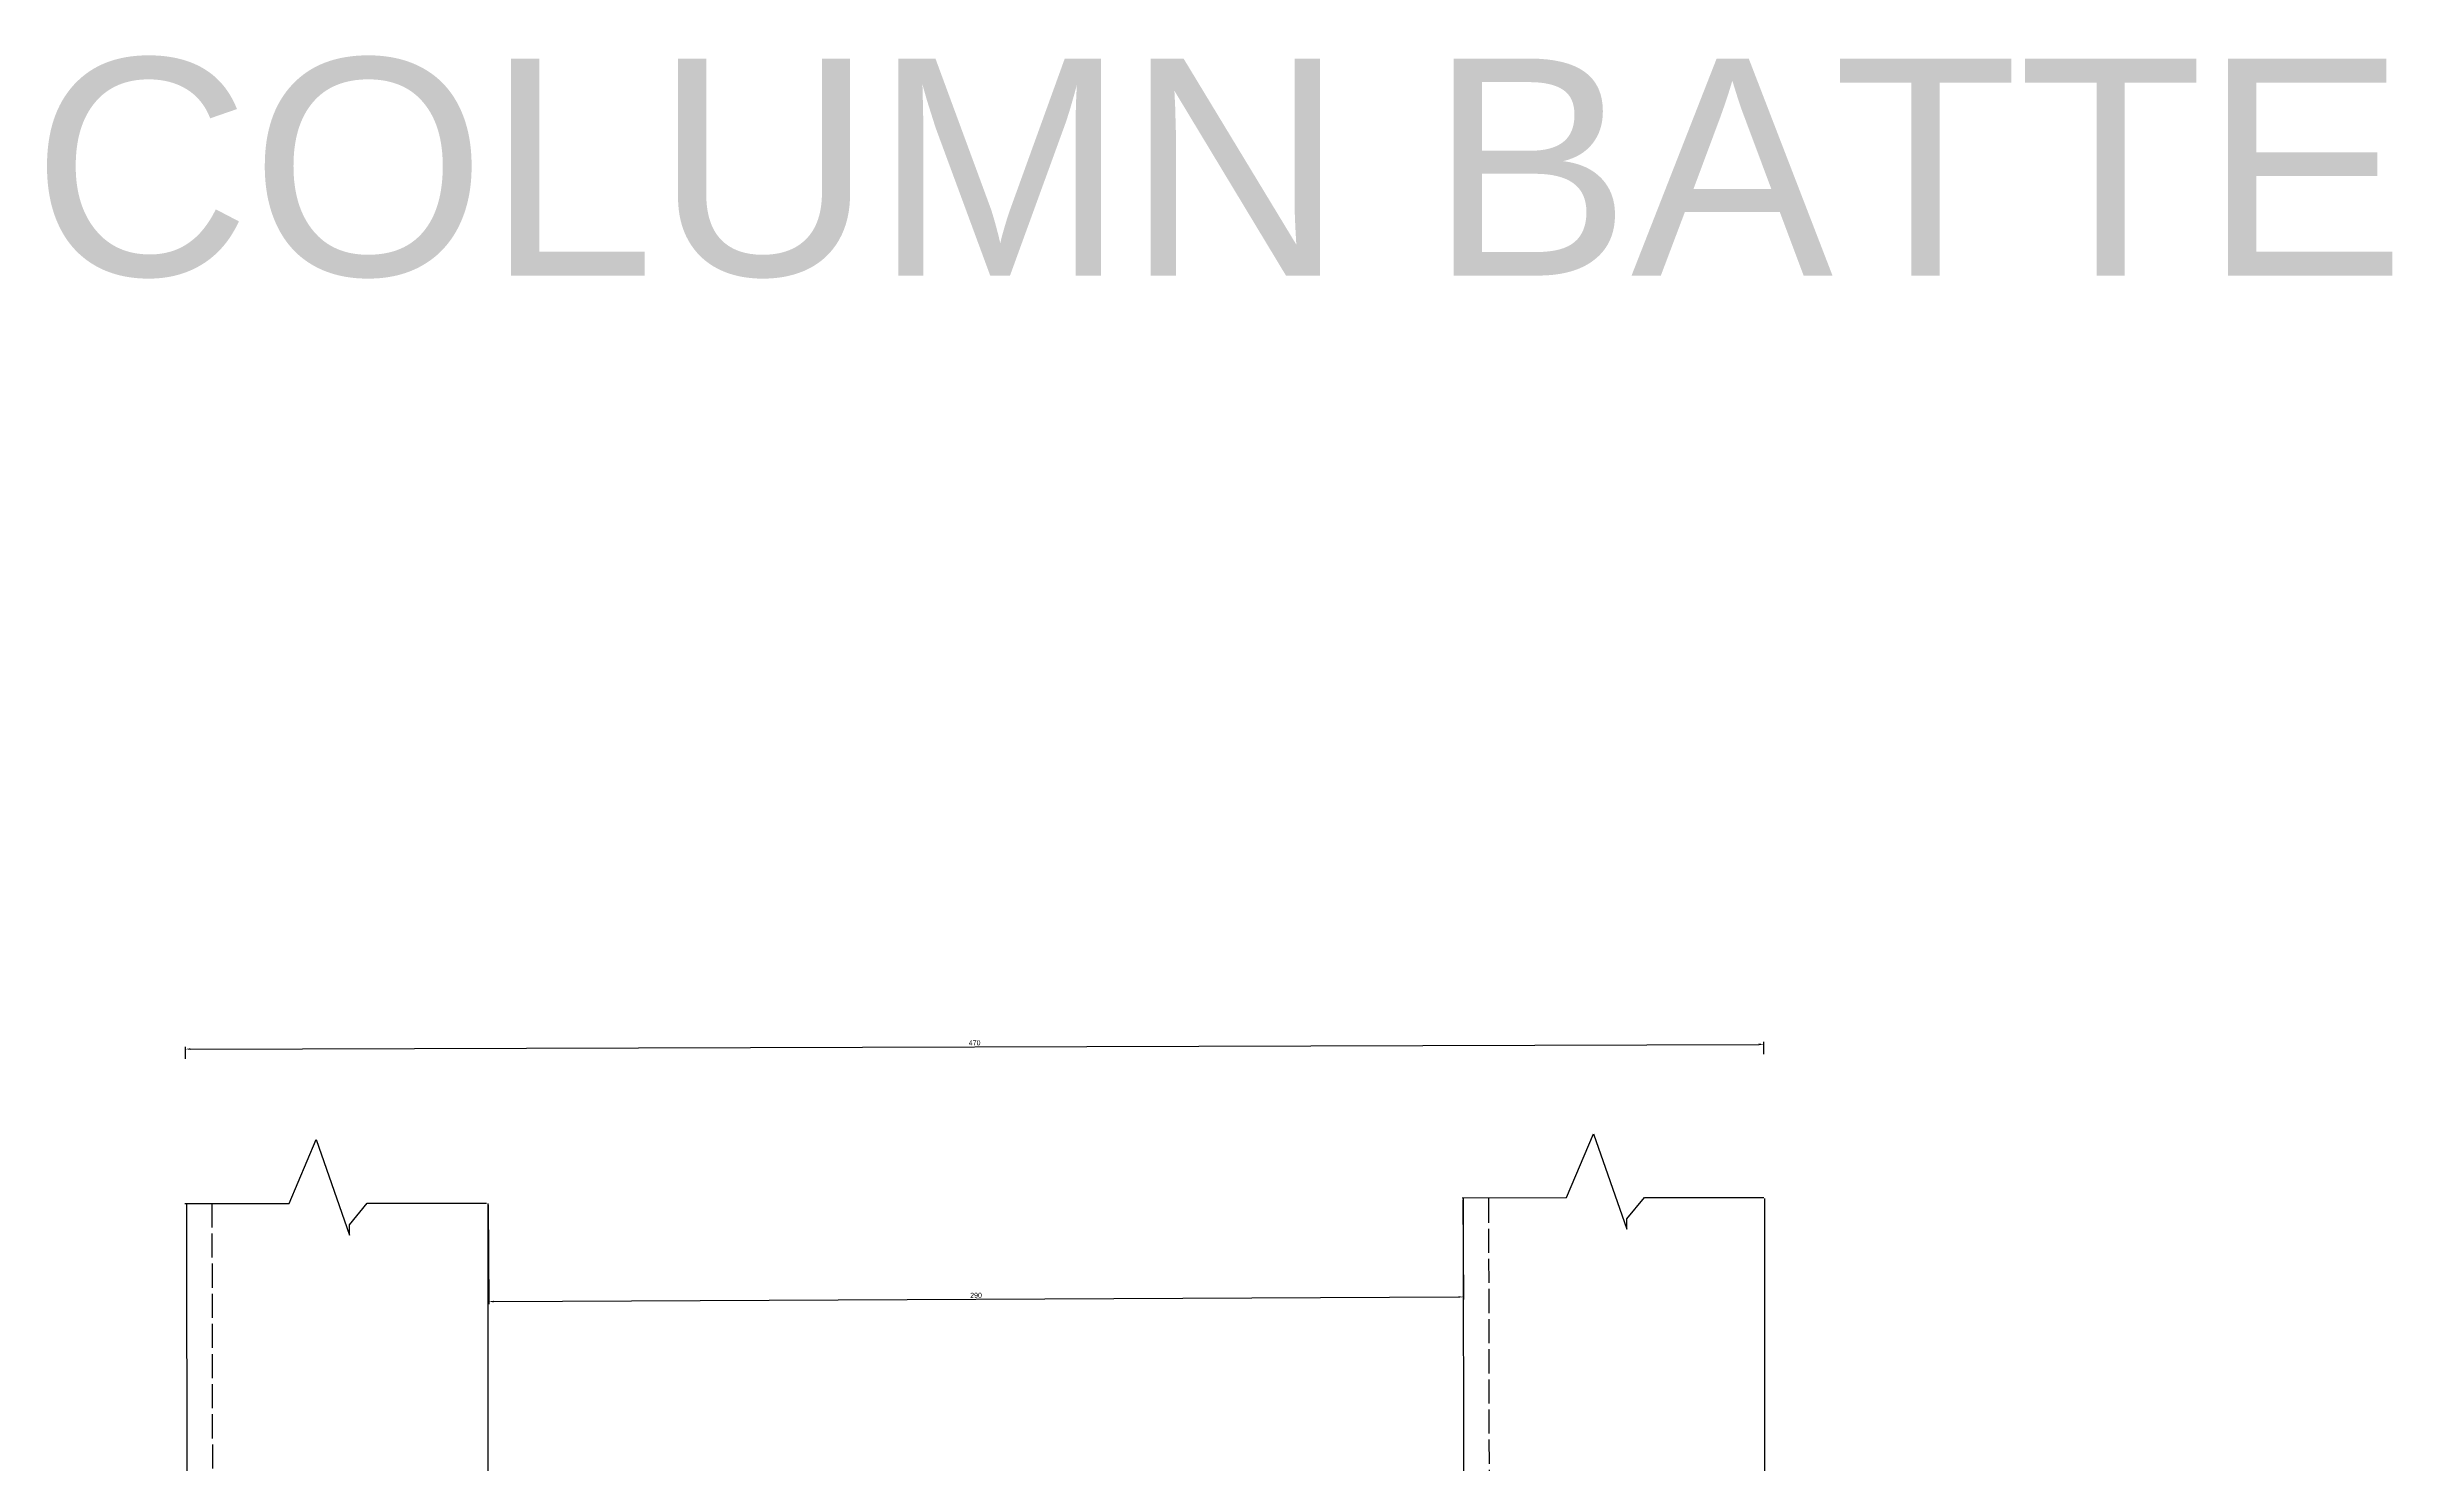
# Model space of a CAD drawing. Header units: millimetres. Extents: x 2999 to 7754, y 1967 to 8077.
# Drawn here: x 3036 to 4206, y 7371 to 8077 of the extents above; entities that cross this region are included whole.
import ezdxf

# ---------------------------------------------------------------- set-up
doc = ezdxf.new("R2010")
doc.units = ezdxf.units.MM
doc.linetypes.add('ACAD_ISO02W100', pattern=[15, 12, -3])
doc.styles.get("Standard").update_dxf_attribs({"font": 'arial.ttf'})
doc.dimstyles.new('ISO-25', dxfattribs={"dimtxt": 2.5, "dimasz": 2.5, "dimexe": 1.25, "dimexo": 0.625, "dimtad": 1, "dimtxsty": 'Standard', "dimcen": 2.5, "dimadec": 0, "dimazin": 0, "dimtfac": 1, "dimtmove": 0, "dimatfit": 3, "dimfxl": 1, "dimarcsym": 0})

# ---------------------------------------------------------------- blocks, each defined once
blk = doc.blocks.new('*D17')
at = {"color": 0, "lineweight": -2, "transparency": 16777216}
for p, q in [((3104.9, 7572.9), (3104.9, 7579)), ((3107.4, 7577.8), (3888.4, 7580.1)), ((3890.9, 7575.3), (3890.9, 7581.4))]:
    blk.add_line(p, q, dxfattribs=at)
at = {"color": 0, "transparency": 16777216}
for points in [[(3107.4, 7578.2), (3107.4, 7577.4), (3104.9, 7577.8)], [(3888.4, 7580.6), (3888.4, 7579.7), (3890.9, 7580.2)]]:
    blk.add_solid(points, dxfattribs=at)
at = {"layer": 'DEFPOINTS', "color": 0, "transparency": 16777216}
for p in [(3104.9, 7572.3), (3890.9, 7580.2), (3890.9, 7574.6)]:
    blk.add_point(p, dxfattribs=at)
at = {"color": 0, "transparency": 16777216, "insert": (3497.9, 7580.9), "char_height": 2.5, "attachment_point": 5, "rotation": 0.1735}
blk.add_mtext('470', dxfattribs=at)
blk = doc.blocks.new('*D19')
at = {"color": 0, "lineweight": -2, "transparency": 16777216}
for p, q in [((3741.1, 7502.7), (3741.4, 7453.2)), ((3255.6, 7500.3), (3255.9, 7450.8)), ((3258.3, 7452.1), (3738.9, 7454.4))]:
    blk.add_line(p, q, dxfattribs=at)
at = {"color": 0, "transparency": 16777216}
for points in [[(3738.9, 7454.8), (3738.9, 7454), (3741.4, 7454.4)], [(3258.3, 7452.5), (3258.4, 7451.7), (3255.8, 7452.1)]]:
    blk.add_solid(points, dxfattribs=at)
at = {"layer": 'DEFPOINTS', "color": 0, "transparency": 16777216}
for p in [(3741.1, 7503.3), (3255.6, 7501), (3741.4, 7454.4)]:
    blk.add_point(p, dxfattribs=at)
at = {"color": 0, "transparency": 16777216, "insert": (3498.6, 7455.2), "char_height": 2.5, "attachment_point": 5, "rotation": 0.2809}
blk.add_mtext('290', dxfattribs=at)

msp = doc.modelspace()

# ---------------------------------------------------------------- linework, layer by layer
for p, q in [((3156.464, 7500.981), (3170.042, 7532.726)), ((3170.042, 7532.726), (3186.536, 7485.224)), ((3792.592, 7503.861), (3806.17, 7535.605)), ((3806.17, 7535.605), (3822.664, 7488.104)), ((3740.689, 7503.765), (3792.592, 7503.861)), ((3741.134, 7503.348), (3746.635, 4515.264)), ((3822.664, 7493.254), (3831.477, 7503.932)), ((3831.477, 7503.932), (3890.93, 7503.932)), ((3891.375, 7336.414), (3891.375, 7503.348)), ((3104.561, 7500.885), (3156.464, 7500.981)), ((3105.369, 7500.967), (3110.87, 4512.884)), ((3186.536, 7490.374), (3195.349, 7501.052)), ((3186.536, 7485.224), (3186.536, 7490.374)), ((3195.349, 7501.052), (3254.802, 7501.052)), ((3255.61, 7334.033), (3255.61, 7500.967)), ((3822.664, 7488.104), (3822.664, 7493.254))]:
    msp.add_line(p, q)
at = {"linetype": 'ACAD_ISO02W100'}
for p, q in [((3753.821, 7503.371), (3759.322, 4515.288)), ((3118.056, 7500.99), (3123.557, 4512.907))]:
    msp.add_line(p, q, dxfattribs=at)

# ---------------------------------------------------------------- texts
msp.add_text('COLUMN BATTEN SYSTEM {FACE TO FACE USING C CHANNELS}', height=108.02778).set_placement((3028.278, 7962.886))

# ---------------------------------------------------------------- dimensions: what is measured, and where the dimension line sits
for p1, p2, distance, text, picture, middle in [((3104.876, 7572.261), (3890.881, 7574.642), 5.511, '470', '*D17', (3497.856, 7580.864)), ((3255.61, 7500.967), (3741.134, 7503.348), -48.908, '290', '*D19', (3498.603, 7455.151))]:
    dim = msp.add_aligned_dim(p1=p1, p2=p2, distance=distance, text=text, dimstyle='ISO-25')
    dim.commit()
    dim.dimension.update_dxf_attribs({"geometry": picture, "text_midpoint": middle})

doc.saveas('drawing.dxf')
